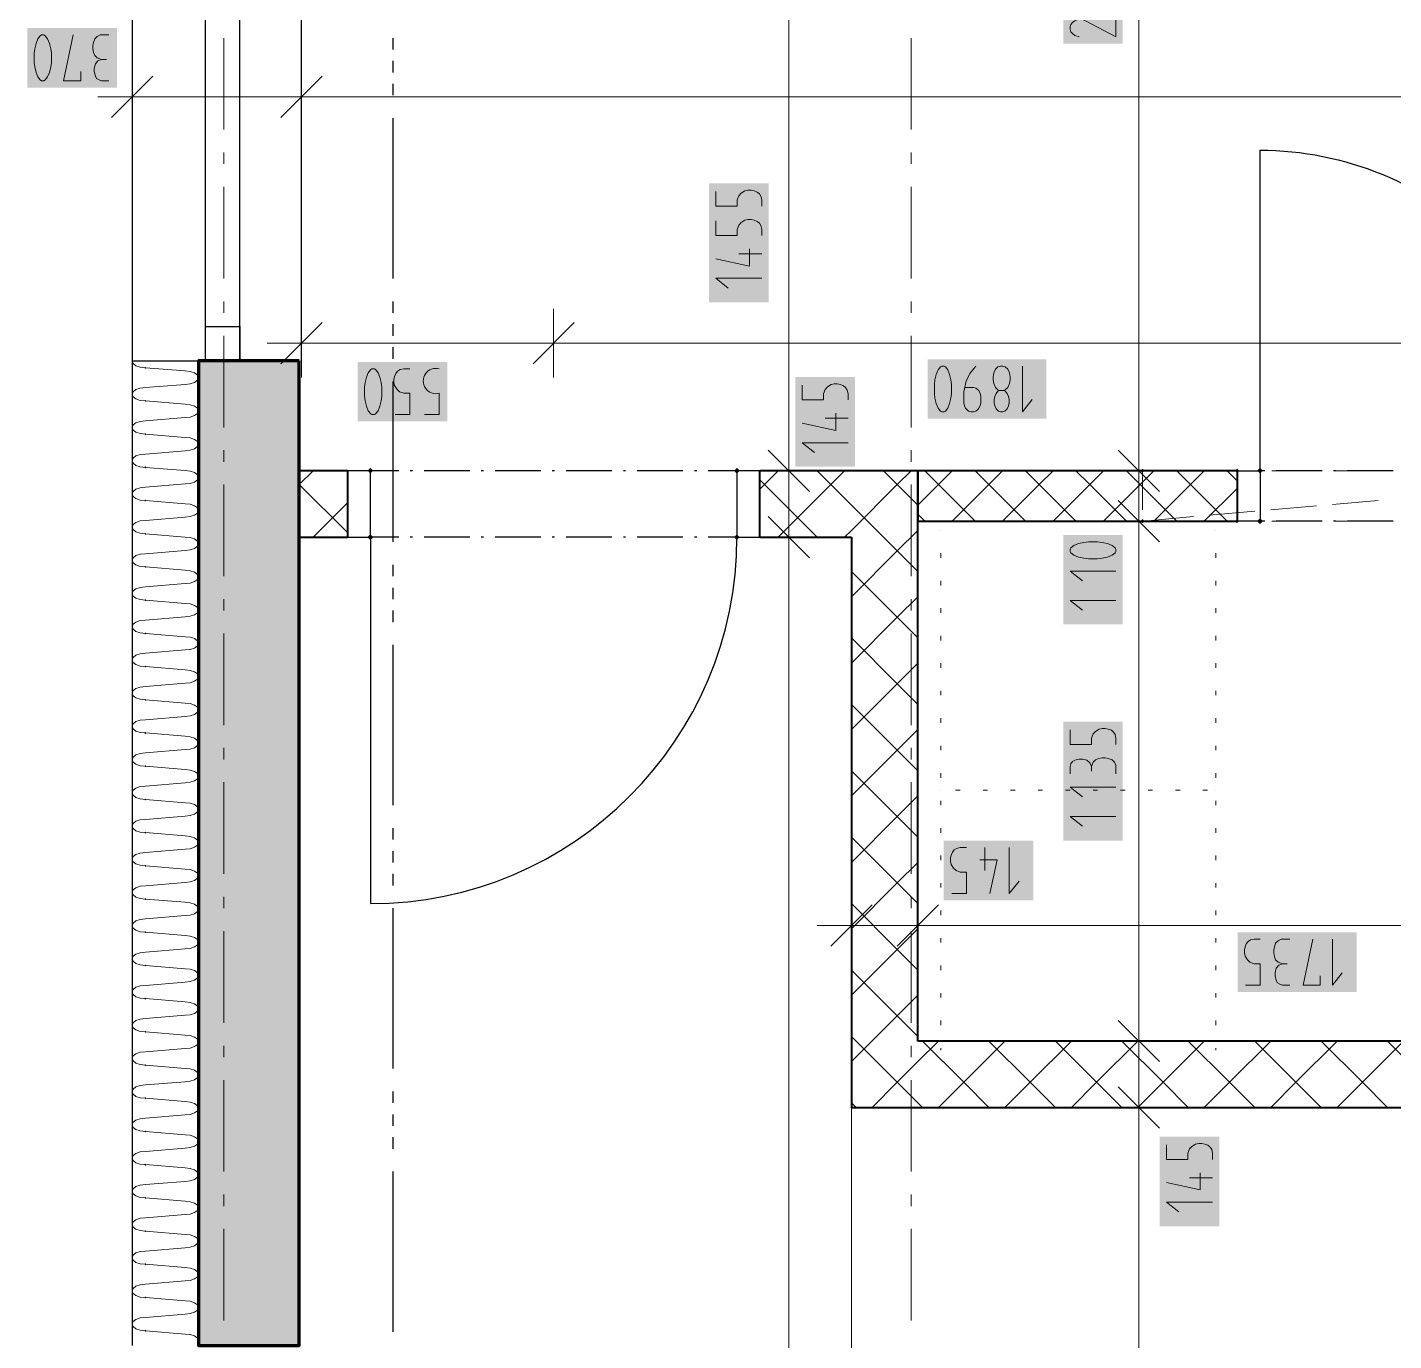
# Model space of a CAD drawing. Header units: millimetres. Extents: x 0 to 594, y 0 to 420.
# Drawn here: x 71.26 to 101.4, y 202.1 to 231.09 of the extents above; entities that cross this region are included whole.
import ezdxf

# ---------------------------------------------------------------- set-up
doc = ezdxf.new("R2010")
doc.units = ezdxf.units.MM
doc.header["$LTSCALE"] = 8
for name, color, linetype in [('PDF_Dvere', 7, 'Continuous'), ('PDF_Koty delkove', 7, 'Continuous'), ('PDF_Kuchyne', 7, 'Continuous'), ('PDF_Nabytek', 7, 'Continuous'), ('PDF_Okna', 7, 'Continuous'), ('PDF_Osy hlavni', 7, 'Continuous'), ('PDF_Pozarni useky', 7, 'Continuous'), ('PDF_Preklady', 7, 'Continuous'), ('PDF_Pricky zdene', 7, 'Continuous'), ('PDF_Steny obvodove nosne', 7, 'Continuous'), ('PDF_Zatepleni', 7, 'Continuous')]:
    doc.layers.add(name, color=color, linetype=linetype)

msp = doc.modelspace()

# ---------------------------------------------------------------- linework, layer by layer
at = {"layer": 'PDF_Dvere', "lineweight": 25}
for points in [[(98.455, 221.301), (98.455, 228.377, -0.414214), (105.531, 221.301), (105.083, 221.301)], [(79.455, 219.835), (78.826, 219.835), (78.826, 211.747, 0.414213), (86.914, 219.835), (86.279, 219.835)]]:
    msp.add_lwpolyline(points, format="xyb", dxfattribs=at)
for points in [[(78.826, 221.301), (78.32, 221.301), (78.32, 219.835), (78.826, 219.835)], [(87.419, 221.301), (86.914, 221.301), (86.914, 219.835), (87.419, 219.835)], [(98.455, 220.189), (97.949, 220.189), (97.949, 221.301), (98.455, 221.301)]]:
    msp.add_lwpolyline(points, close=True, dxfattribs=at)
for points in [[(79.455, 221.301), (78.826, 221.301)], [(79.758, 221.301), (79.707, 221.301)], [(81.022, 221.301), (80.011, 221.301)], [(81.325, 221.301), (81.274, 221.301)], [(82.589, 221.301), (81.578, 221.301)], [(82.892, 221.301), (82.841, 221.301)], [(84.156, 221.301), (83.145, 221.301)], [(84.459, 221.301), (84.408, 221.301)], [(85.723, 221.301), (84.712, 221.301)], [(86.026, 221.301), (85.975, 221.301)], [(86.914, 221.301), (86.279, 221.301)], [(98.562, 221.301), (98.511, 221.301)], [(99.826, 221.301), (98.815, 221.301)], [(100.129, 221.301), (100.078, 221.301)], [(101.393, 221.301), (100.382, 221.301)], [(98.562, 220.189), (98.511, 220.189)], [(99.826, 220.189), (98.815, 220.189)], [(100.129, 220.189), (100.078, 220.189)], [(101.393, 220.189), (100.382, 220.189)], [(79.758, 219.835), (79.707, 219.835)], [(81.022, 219.835), (80.011, 219.835)], [(81.325, 219.835), (81.274, 219.835)], [(82.589, 219.835), (81.578, 219.835)], [(82.892, 219.835), (82.841, 219.835)], [(84.156, 219.835), (83.145, 219.835)], [(84.459, 219.835), (84.408, 219.835)], [(85.723, 219.835), (84.712, 219.835)], [(86.026, 219.835), (85.975, 219.835)]]:
    msp.add_lwpolyline(points, dxfattribs=at)
at = {"layer": 'PDF_Dvere', "lineweight": 25, "transparency": 33554559}
for points in [[(78.889, 221.301), (78.826, 221.237), (78.826, 221.364), (78.763, 221.301)], [(86.977, 221.301), (86.914, 221.237), (86.914, 221.364), (86.85, 221.301)], [(98.518, 221.301), (98.455, 221.237), (98.455, 221.364), (98.391, 221.301)], [(98.518, 220.189), (98.455, 220.125), (98.455, 220.252), (98.391, 220.189)], [(78.889, 219.835), (78.826, 219.772), (78.826, 219.898), (78.763, 219.835)], [(86.977, 219.835), (86.914, 219.772), (86.914, 219.898), (86.85, 219.835)]]:
    msp.add_solid(points, dxfattribs=at)
at = {"layer": 'PDF_Koty delkove', "lineweight": 18}
for points in [[(95.782, 167.487), (95.782, 167.863), (95.782, 183.802), (95.782, 207.248), (95.782, 208.714), (95.782, 220.189), (95.782, 221.301), (95.782, 242.582), (95.782, 244.047), (95.782, 287.974), (95.782, 290.552), (95.782, 291.917), (95.782, 360.208), (95.782, 364.049)], [(88.059, 158.419), (88.059, 167.564), (88.059, 174.159), (88.059, 219.835), (88.059, 221.301), (88.059, 236.01), (88.059, 237.476), (88.059, 287.974), (88.059, 291.816)], [(95.277, 231.259), (95.277, 230.881), (94.602, 231.233), (94.535, 231.259), (94.434, 231.259), (94.367, 231.233), (94.316, 231.192), (94.282, 231.152), (94.266, 231.097), (94.266, 231.044), (94.282, 230.99), (94.316, 230.949), (94.367, 230.909), (94.467, 230.881)], [(72.436, 230.111), (72.436, 229.91), (72.058, 229.91), (72.273, 230.921)], [(73.056, 230.921), (72.868, 230.921), (72.8, 230.887), (72.746, 230.836), (72.719, 230.752), (72.706, 230.684), (72.706, 230.617), (72.719, 230.533), (72.746, 230.466), (72.8, 230.416), (72.894, 230.381)], [(73.056, 229.91), (72.894, 229.91), (72.84, 229.926), (72.787, 229.961), (72.759, 230.011), (72.732, 230.111), (72.732, 230.179), (72.759, 230.28), (72.813, 230.348), (72.894, 230.381), (73.002, 230.381)], [(73.569, 230.313), (73.569, 229.554), (73.569, 228.796)], [(77.309, 230.313), (77.309, 229.554), (77.309, 228.796)], [(74.024, 230.009), (73.114, 229.1)], [(77.764, 230.009), (76.854, 229.1)], [(73.569, 229.554), (72.811, 229.554)], [(154.734, 229.554), (152.98, 229.554), (151.514, 229.554), (131.8, 229.554), (129.797, 229.554), (129.071, 229.554), (77.309, 229.554), (73.569, 229.554)], [(86.451, 227.466), (86.451, 227.142), (86.922, 227.142), (86.922, 227.278), (86.956, 227.372), (87.007, 227.426), (87.091, 227.479), (87.157, 227.493), (87.225, 227.493), (87.293, 227.479), (87.36, 227.453), (87.41, 227.412), (87.445, 227.359), (87.462, 227.278), (87.462, 227.142)], [(86.451, 226.818), (86.451, 226.494), (86.922, 226.494), (86.922, 226.629), (86.956, 226.723), (87.007, 226.778), (87.091, 226.831), (87.157, 226.845), (87.225, 226.845), (87.293, 226.831), (87.36, 226.804), (87.41, 226.764), (87.445, 226.711), (87.462, 226.629), (87.462, 226.494)], [(87.192, 226.197), (87.192, 225.819), (86.451, 225.981)], [(87.462, 226.089), (86.956, 226.089)], [(87.462, 225.549), (86.451, 225.549), (86.72, 225.333)], [(77.309, 224.876), (77.309, 224.118), (77.309, 223.36)], [(82.87, 224.876), (82.87, 224.118), (82.87, 223.36)], [(77.764, 224.573), (76.854, 223.663)], [(83.325, 224.573), (82.415, 223.663)], [(77.309, 224.118), (76.551, 224.118)], [(129.071, 224.118), (116.922, 224.118), (101.993, 224.118), (82.87, 224.118), (77.309, 224.118)], [(79.374, 222.54), (79.699, 222.54), (79.699, 223.011), (79.563, 223.011), (79.469, 223.046), (79.415, 223.096), (79.362, 223.18), (79.348, 223.247), (79.348, 223.315), (79.362, 223.383), (79.388, 223.449), (79.429, 223.5), (79.482, 223.534), (79.563, 223.551), (79.699, 223.551)], [(92.188, 223.613), (92.052, 223.444), (91.972, 223.275), (91.918, 223.04), (91.918, 222.803), (91.932, 222.736), (91.959, 222.686), (91.985, 222.652), (92.026, 222.618), (92.08, 222.602), (92.134, 222.602), (92.188, 222.618), (92.228, 222.652), (92.255, 222.686), (92.283, 222.736), (92.296, 222.803), (92.296, 222.938), (92.283, 223.005), (92.255, 223.073), (92.188, 223.123), (92.134, 223.141), (91.945, 223.141)], [(93.214, 223.613), (93.214, 222.602), (93.43, 222.871)], [(88.354, 223.19), (88.354, 222.866), (88.825, 222.866), (88.825, 223.001), (88.859, 223.095), (88.91, 223.15), (88.994, 223.203), (89.06, 223.217), (89.128, 223.217), (89.196, 223.203)], [(89.196, 223.203), (89.263, 223.176), (89.313, 223.136), (89.348, 223.082), (89.365, 223.001), (89.365, 222.866)], [(92.809, 223.073), (92.836, 223.056), (92.876, 223.005), (92.903, 222.938), (92.917, 222.871), (92.917, 222.803), (92.903, 222.736), (92.876, 222.668), (92.822, 222.618), (92.782, 222.602), (92.728, 222.602), (92.688, 222.618), (92.633, 222.668), (92.607, 222.736), (92.593, 222.803), (92.593, 222.871), (92.607, 222.938)], [(92.607, 222.938), (92.633, 223.005), (92.674, 223.056), (92.701, 223.073)], [(89.095, 222.569), (89.095, 222.191), (88.354, 222.353)], [(89.365, 222.461), (88.859, 222.461)], [(89.365, 221.921), (88.354, 221.921), (88.623, 221.705)], [(88.514, 220.846), (87.604, 221.756)], [(96.237, 220.846), (95.327, 221.756)], [(88.818, 221.301), (88.059, 221.301), (87.301, 221.301)], [(96.54, 221.301), (95.782, 221.301), (95.024, 221.301)], [(96.237, 219.734), (95.327, 220.644)], [(88.514, 219.38), (87.604, 220.29)], [(96.54, 220.189), (95.782, 220.189), (95.024, 220.189)], [(88.818, 219.835), (88.059, 219.835), (87.301, 219.835)], [(94.451, 219.693), (94.35, 219.653), (94.282, 219.599), (94.266, 219.572), (94.266, 219.518), (94.282, 219.491), (94.35, 219.437), (94.451, 219.397), (94.569, 219.369), (94.669, 219.356), (94.871, 219.356), (94.973, 219.369), (95.091, 219.397), (95.192, 219.437), (95.26, 219.491), (95.277, 219.518), (95.277, 219.572), (95.26, 219.599), (95.192, 219.653), (95.091, 219.693), (94.973, 219.72), (94.871, 219.734)], [(94.871, 219.734), (94.669, 219.734), (94.569, 219.72), (94.451, 219.693)], [(95.277, 219.086), (94.266, 219.086), (94.535, 218.87)], [(95.277, 218.438), (94.266, 218.438), (94.535, 218.222)], [(94.266, 215.586), (94.266, 215.262), (94.737, 215.262), (94.737, 215.397), (94.771, 215.491), (94.822, 215.546), (94.906, 215.599), (94.973, 215.613), (95.04, 215.613), (95.108, 215.599), (95.175, 215.572), (95.225, 215.532), (95.26, 215.478), (95.277, 215.397), (95.277, 215.262)], [(95.277, 214.614), (95.277, 214.803), (95.242, 214.87), (95.192, 214.924), (95.108, 214.951), (95.04, 214.965), (94.973, 214.965), (94.889, 214.951), (94.822, 214.924), (94.771, 214.87), (94.737, 214.776)], [(94.266, 214.614), (94.266, 214.776), (94.282, 214.83), (94.316, 214.884), (94.367, 214.911), (94.467, 214.938), (94.535, 214.938), (94.636, 214.911), (94.704, 214.857), (94.737, 214.776), (94.737, 214.668)], [(95.277, 214.317), (94.266, 214.317), (94.535, 214.101)], [(95.277, 213.669), (94.266, 213.669), (94.535, 213.453)], [(91.654, 211.973), (91.978, 211.973), (91.978, 212.444), (91.843, 212.444), (91.749, 212.478), (91.695, 212.529), (91.641, 212.613), (91.628, 212.679), (91.628, 212.747), (91.641, 212.815), (91.668, 212.881), (91.709, 212.932), (91.762, 212.966), (91.843, 212.984), (91.978, 212.984)], [(92.384, 212.984), (92.384, 212.478)], [(92.924, 212.984), (92.924, 211.973)], [(92.276, 212.714), (92.654, 212.714), (92.491, 211.973)], [(92.924, 211.973), (93.139, 212.241)], [(89.441, 212.022), (89.441, 211.264), (89.441, 210.506)], [(90.907, 212.022), (90.907, 211.264), (90.907, 210.506)], [(89.896, 211.719), (88.986, 210.809)], [(91.362, 211.719), (90.452, 210.809)], [(89.441, 211.264), (88.683, 211.264)], [(190.487, 211.264), (186.533, 211.264), (184.421, 211.264), (181.273, 211.264), (175.929, 211.264), (174.463, 211.264), (166.149, 211.264), (164.556, 211.264), (162.433, 211.264), (134.833, 211.264), (132.963, 211.264), (112.643, 211.264), (110.823, 211.264), (110.52, 211.264), (108.447, 211.264), (90.907, 211.264), (89.441, 211.264)], [(98.138, 209.95), (98.462, 209.95), (98.462, 210.421), (98.327, 210.421), (98.233, 210.455), (98.179, 210.506), (98.125, 210.59), (98.111, 210.657), (98.111, 210.724), (98.125, 210.792), (98.152, 210.859), (98.192, 210.909), (98.246, 210.944), (98.327, 210.961), (98.462, 210.961)], [(99.11, 210.961), (98.921, 210.961), (98.854, 210.927), (98.8, 210.876), (98.773, 210.792), (98.759, 210.724), (98.759, 210.657), (98.773, 210.573), (98.8, 210.506), (98.854, 210.455), (98.948, 210.421)], [(99.786, 210.151), (99.786, 209.95), (99.407, 209.95), (99.623, 210.961)], [(100.055, 210.961), (100.055, 209.95), (100.271, 210.219)], [(99.11, 209.95), (98.948, 209.95), (98.894, 209.966), (98.84, 210.001), (98.813, 210.051), (98.786, 210.151), (98.786, 210.219), (98.813, 210.32), (98.867, 210.388), (98.948, 210.421), (99.056, 210.421)], [(96.237, 208.259), (95.327, 209.169)], [(96.54, 208.714), (95.782, 208.714), (95.024, 208.714)], [(96.237, 206.793), (95.327, 207.703)], [(96.54, 207.248), (95.782, 207.248), (95.024, 207.248)], [(96.395, 206.426), (96.395, 206.102), (96.866, 206.102), (96.866, 206.237), (96.9, 206.331), (96.951, 206.386), (97.035, 206.439), (97.102, 206.453), (97.169, 206.453), (97.237, 206.439)], [(97.237, 206.439), (97.304, 206.412), (97.354, 206.372), (97.389, 206.318), (97.406, 206.237), (97.406, 206.102)], [(97.136, 205.805), (97.136, 205.427), (96.395, 205.589)], [(97.406, 205.697), (96.9, 205.697)], [(97.406, 205.157), (96.395, 205.157), (96.664, 204.941)]]:
    msp.add_lwpolyline(points, dxfattribs=at)
for points in [[(71.409, 230.516), (71.409, 230.313), (71.423, 230.213), (71.45, 230.095), (71.491, 229.994), (71.544, 229.926), (71.572, 229.91), (71.625, 229.91), (71.652, 229.926), (71.706, 229.994), (71.746, 230.095), (71.774, 230.213), (71.788, 230.313), (71.788, 230.516), (71.774, 230.617), (71.746, 230.735), (71.706, 230.836), (71.652, 230.904), (71.625, 230.921), (71.572, 230.921), (71.544, 230.904), (71.491, 230.836), (71.45, 230.735), (71.423, 230.617)], [(78.7, 223.146), (78.7, 222.944), (78.713, 222.844), (78.74, 222.725), (78.781, 222.624), (78.834, 222.557), (78.862, 222.54), (78.915, 222.54), (78.943, 222.557), (78.996, 222.624), (79.037, 222.725), (79.064, 222.844), (79.078, 222.944), (79.078, 223.146), (79.064, 223.247), (79.037, 223.365), (78.996, 223.466), (78.943, 223.534), (78.915, 223.551), (78.862, 223.551), (78.834, 223.534), (78.781, 223.466), (78.74, 223.365), (78.713, 223.247)], [(91.27, 223.207), (91.27, 223.005), (91.284, 222.905), (91.31, 222.787), (91.351, 222.686), (91.404, 222.618), (91.432, 222.602), (91.485, 222.602), (91.513, 222.618), (91.566, 222.686), (91.607, 222.787), (91.635, 222.905), (91.648, 223.005), (91.648, 223.207), (91.635, 223.308), (91.607, 223.427), (91.566, 223.528), (91.513, 223.596), (91.485, 223.613), (91.432, 223.613), (91.404, 223.596), (91.351, 223.528), (91.31, 223.427), (91.284, 223.308)], [(92.566, 223.376), (92.566, 223.308), (92.58, 223.225), (92.62, 223.141), (92.674, 223.09), (92.701, 223.073), (92.809, 223.073), (92.836, 223.09), (92.89, 223.141), (92.931, 223.225), (92.944, 223.308), (92.944, 223.376), (92.931, 223.46), (92.89, 223.545), (92.836, 223.596), (92.782, 223.613), (92.728, 223.613), (92.674, 223.596), (92.62, 223.545), (92.58, 223.46)]]:
    msp.add_lwpolyline(points, close=True, dxfattribs=at)
msp.add_lwpolyline([(80.023, 222.54), (80.347, 222.54), (80.347, 223.011, -1.306892), (80.347, 223.551)], format="xyb", dxfattribs=at)
at = {"layer": 'PDF_Koty delkove', "color": 7, "lineweight": 18, "true_color": 0xffffff, "transparency": 33554559}
for points in [[(95.428, 230.729), (95.428, 233.355), (94.114, 230.729), (94.114, 233.355)], [(73.236, 231.073), (71.258, 231.073), (73.236, 229.758), (71.258, 229.758)], [(87.613, 225.019), (87.613, 227.644), (86.299, 225.019), (86.299, 227.644)], [(80.526, 223.703), (78.548, 223.703), (80.526, 222.389), (78.548, 222.389)], [(93.744, 223.764), (91.119, 223.764), (93.744, 222.45), (91.119, 222.45)], [(89.516, 221.391), (89.516, 223.368), (88.202, 221.391), (88.202, 223.368)], [(95.428, 217.908), (95.428, 219.885), (94.114, 217.908), (94.114, 219.885)], [(95.428, 213.139), (95.428, 215.764), (94.114, 213.139), (94.114, 215.764)], [(93.454, 213.135), (91.476, 213.135), (93.454, 211.821), (91.476, 211.821)], [(100.585, 211.113), (97.96, 211.113), (100.585, 209.798), (97.96, 209.798)], [(97.557, 204.627), (97.557, 206.604), (96.243, 204.627), (96.243, 206.604)]]:
    msp.add_solid(points, dxfattribs=at)
at = {"layer": 'PDF_Kuchyne', "lineweight": 13}
msp.add_lwpolyline([(107.133, 189.051), (107.133, 207.248), (101.067, 207.248), (89.441, 207.248), (89.441, 201.182), (101.067, 201.182), (101.067, 189.051), (95.001, 189.051), (95.001, 182.985), (107.133, 182.985), (107.133, 189.051)], dxfattribs=at)
at = {"layer": 'PDF_Nabytek', "lineweight": 13}
for points in [[(91.412, 219.984), (91.412, 219.986)], [(91.412, 219.986), (91.412, 219.986)], [(97.478, 219.984), (97.478, 219.986)], [(97.478, 219.986), (97.478, 219.986)], [(91.412, 219.377), (91.412, 219.479)], [(97.478, 219.377), (97.478, 219.479)], [(91.412, 218.771), (91.412, 218.872)], [(97.478, 218.771), (97.478, 218.872)], [(91.412, 218.164), (91.412, 218.265)], [(97.478, 218.164), (97.478, 218.265)], [(91.412, 217.558), (91.412, 217.659)], [(97.478, 217.558), (97.478, 217.659)], [(91.412, 216.951), (91.412, 217.052)], [(97.478, 216.951), (97.478, 217.052)], [(91.412, 216.345), (91.412, 216.446)], [(97.478, 216.345), (97.478, 216.446)], [(91.412, 215.738), (91.412, 215.839)], [(97.478, 215.738), (97.478, 215.839)], [(91.412, 215.131), (91.412, 215.233)], [(97.478, 215.131), (97.478, 215.233)], [(91.412, 214.525), (91.412, 214.626)], [(97.478, 214.525), (97.478, 214.626)], [(91.412, 214.249), (91.412, 214.249)], [(91.839, 214.249), (91.738, 214.249)], [(92.445, 214.249), (92.344, 214.249)], [(93.052, 214.249), (92.951, 214.249)], [(93.659, 214.249), (93.558, 214.249)], [(94.265, 214.249), (94.164, 214.249)], [(94.872, 214.249), (94.771, 214.249)], [(95.478, 214.249), (95.377, 214.249)], [(96.085, 214.249), (95.984, 214.249)], [(96.692, 214.249), (96.59, 214.249)], [(97.298, 214.249), (97.197, 214.249)], [(97.478, 214.249), (97.478, 214.249)], [(91.412, 213.918), (91.412, 214.019)], [(97.478, 213.918), (97.478, 214.019)], [(91.412, 213.312), (91.412, 213.413)], [(97.478, 213.312), (97.478, 213.413)], [(91.412, 212.705), (91.412, 212.806)], [(97.478, 212.705), (97.478, 212.806)], [(91.412, 212.099), (91.412, 212.2)], [(97.478, 212.099), (97.478, 212.2)], [(91.412, 211.492), (91.412, 211.593)], [(97.478, 211.492), (97.478, 211.593)], [(91.412, 210.885), (91.412, 210.986)], [(97.478, 210.885), (97.478, 210.986)], [(91.412, 210.279), (91.412, 210.38)], [(97.478, 210.279), (97.478, 210.38)], [(91.412, 209.672), (91.412, 209.773)], [(97.478, 209.672), (97.478, 209.773)], [(91.412, 209.066), (91.412, 209.167)], [(97.478, 209.066), (97.478, 209.167)], [(91.412, 208.512), (91.412, 208.56)], [(91.412, 208.512), (91.412, 208.512)], [(97.478, 208.512), (97.478, 208.56)], [(97.478, 208.512), (97.478, 208.512)]]:
    msp.add_lwpolyline(points, dxfattribs=at)
at = {"layer": 'PDF_Okna', "lineweight": 25}
for points in [[(73.569, 233.837), (73.569, 223.727)], [(75.186, 223.727), (75.186, 233.837)], [(75.945, 223.727), (75.945, 233.837)], [(77.309, 223.727), (77.309, 233.837)]]:
    msp.add_lwpolyline(points, dxfattribs=at)
msp.add_lwpolyline([(75.186, 223.727), (75.186, 224.485), (75.945, 224.485), (75.945, 223.727)], close=True, dxfattribs=at)
at = {"layer": 'PDF_Osy hlavni', "lineweight": 18}
for points in [[(75.591, 228.83), (75.591, 230.852)], [(90.755, 228.83), (90.755, 230.852)], [(90.755, 228.83), (90.755, 230.852)], [(75.591, 228.072), (75.591, 228.325)], [(90.755, 228.325), (90.755, 228.072), (90.755, 228.325)], [(75.591, 225.544), (75.591, 227.566)], [(90.755, 225.544), (90.755, 227.566)], [(90.755, 225.544), (90.755, 227.566)], [(75.591, 224.786), (75.591, 225.039)], [(90.755, 225.039), (90.755, 224.786), (90.755, 225.039)], [(75.591, 222.259), (75.591, 224.281)], [(90.755, 222.259), (90.755, 224.281)], [(90.755, 222.259), (90.755, 224.281)], [(75.591, 221.5), (75.591, 221.753)], [(90.755, 221.753), (90.755, 221.5), (90.755, 221.753)], [(75.591, 218.973), (75.591, 220.995)], [(90.755, 218.973), (90.755, 220.995)], [(90.755, 218.973), (90.755, 220.995)], [(75.591, 218.215), (75.591, 218.468)], [(90.755, 218.468), (90.755, 218.215), (90.755, 218.468)], [(75.591, 215.687), (75.591, 217.709)], [(90.755, 215.687), (90.755, 217.709)], [(90.755, 215.687), (90.755, 217.709)], [(75.591, 214.929), (75.591, 215.182)], [(90.755, 215.182), (90.755, 214.929), (90.755, 215.182)], [(75.591, 212.402), (75.591, 214.424)], [(90.755, 212.402), (90.755, 214.424)], [(90.755, 212.402), (90.755, 214.424)], [(75.591, 211.644), (75.591, 211.896)], [(90.755, 211.896), (90.755, 211.644), (90.755, 211.896)], [(75.591, 209.116), (75.591, 211.138)], [(90.755, 209.116), (90.755, 211.138)], [(90.755, 209.116), (90.755, 211.138)], [(75.591, 208.358), (75.591, 208.611)], [(90.755, 208.611), (90.755, 208.358), (90.755, 208.611)], [(75.591, 205.831), (75.591, 207.852)], [(90.755, 205.831), (90.755, 207.852), (90.755, 205.831)], [(75.591, 205.072), (75.591, 205.325)], [(90.755, 205.072), (90.755, 205.325), (90.755, 205.072)], [(75.591, 202.545), (75.591, 204.567)], [(90.755, 202.545), (90.755, 204.567)], [(90.755, 202.545), (90.755, 204.567)]]:
    msp.add_lwpolyline(points, dxfattribs=at)
at = {"layer": 'PDF_Pozarni useky', "lineweight": 30}
for points in [[(79.331, 230.599), (79.331, 230.852)], [(79.331, 230.094), (79.331, 230.346)], [(79.331, 229.588), (79.331, 229.841)], [(79.331, 225.544), (79.331, 229.083)], [(79.331, 224.786), (79.331, 225.039)], [(79.331, 224.281), (79.331, 224.533)], [(79.331, 223.775), (79.331, 224.028)], [(79.331, 219.731), (79.331, 223.27)], [(79.331, 218.973), (79.331, 219.226)], [(79.331, 218.468), (79.331, 218.72)], [(79.331, 217.962), (79.331, 218.215)], [(79.331, 213.918), (79.331, 217.457)], [(79.331, 213.16), (79.331, 213.413)], [(79.331, 212.655), (79.331, 212.907)], [(79.331, 212.149), (79.331, 212.402)], [(79.331, 208.105), (79.331, 211.644)], [(79.331, 207.347), (79.331, 207.6)], [(79.331, 206.841), (79.331, 207.094)], [(79.331, 206.336), (79.331, 206.589)], [(79.331, 202.292), (79.331, 205.831)]]:
    msp.add_lwpolyline(points, dxfattribs=at)
at = {"layer": 'PDF_Preklady', "lineweight": 18}
for points in [[(95.861, 220.439), (95.861, 221.301)], [(96.995, 221.301), (95.984, 221.301)], [(97.949, 221.301), (97.349, 221.301)], [(98.36, 221.301), (97.949, 221.301)], [(99.724, 221.301), (98.713, 221.301)], [(101.089, 221.301), (100.078, 221.301)], [(97.337, 220.319), (98.344, 220.407)], [(98.697, 220.438), (99.704, 220.527)], [(100.056, 220.558), (101.063, 220.646)], [(95.978, 220.199), (96.985, 220.288)], [(96.995, 220.189), (95.984, 220.189)], [(97.949, 220.189), (97.349, 220.189)], [(98.36, 220.189), (97.949, 220.189)], [(99.724, 220.189), (98.713, 220.189)], [(101.089, 220.189), (100.078, 220.189)]]:
    msp.add_lwpolyline(points, dxfattribs=at)
at = {"layer": 'PDF_Preklady', "lineweight": 18, "transparency": 33554559}
for points in [[(95.906, 221.301), (95.861, 221.255), (95.861, 221.346), (95.815, 221.301)], [(95.861, 221.255), (95.815, 221.301), (95.906, 221.301), (95.861, 221.346)], [(97.995, 221.301), (97.949, 221.255), (97.949, 221.346), (97.904, 221.301)], [(97.995, 221.301), (97.949, 221.255), (97.949, 221.346), (97.904, 221.301)], [(95.815, 220.185), (95.857, 220.234), (95.865, 220.143), (95.906, 220.193)], [(95.906, 220.189), (95.861, 220.143), (95.861, 220.234), (95.815, 220.189)], [(95.861, 220.143), (95.815, 220.189), (95.906, 220.189), (95.861, 220.234)], [(97.995, 220.189), (97.949, 220.143), (97.949, 220.234), (97.904, 220.189)], [(97.995, 220.189), (97.949, 220.143), (97.949, 220.234), (97.904, 220.189)]]:
    msp.add_solid(points, dxfattribs=at)
at = {"layer": 'PDF_Pricky zdene', "lineweight": 9}
for points in [[(78.32, 219.936), (77.259, 220.997), (77.562, 221.301)], [(87.823, 221.301), (87.52, 220.997), (87.419, 220.896)], [(89.289, 221.301), (88.986, 220.997), (87.823, 219.835)], [(89.441, 220.542), (88.986, 220.997), (88.683, 221.301)], [(90.755, 221.301), (90.452, 220.997), (89.441, 219.986)], [(91.665, 221.301), (91.362, 220.997), (90.907, 220.542), (90.452, 220.997), (90.149, 221.301)], [(92.171, 220.189), (91.362, 220.997), (91.059, 221.301)], [(92.777, 221.301), (92.474, 220.997), (91.665, 220.189)], [(93.283, 220.189), (92.474, 220.997), (92.171, 221.301)], [(93.889, 221.301), (93.586, 220.997), (92.777, 220.189)], [(94.395, 220.189), (93.586, 220.997), (93.283, 221.301)], [(95.001, 221.301), (94.698, 220.997), (93.889, 220.189)], [(95.507, 220.189), (94.698, 220.997), (94.395, 221.301)], [(96.113, 221.301), (95.81, 220.997), (95.001, 220.189)], [(96.619, 220.189), (95.81, 220.997), (95.507, 221.301)], [(97.225, 221.301), (96.922, 220.997), (96.113, 220.189)], [(97.731, 220.189), (96.922, 220.997), (96.619, 221.301)], [(97.949, 221.082), (97.731, 221.301)], [(88.683, 219.835), (87.52, 220.997), (87.419, 221.098)], [(97.949, 220.912), (97.225, 220.189)], [(78.32, 220.593), (77.562, 219.835)], [(90.907, 219.077), (90.452, 219.531), (89.441, 220.542)], [(91.059, 220.189), (90.907, 220.34)], [(89.441, 219.986), (89.289, 219.835)], [(90.907, 219.986), (90.452, 219.531), (89.441, 218.521)], [(90.907, 217.611), (90.452, 218.066), (89.441, 219.077)], [(90.907, 218.521), (90.452, 218.066), (89.441, 217.055)], [(90.907, 216.145), (90.452, 216.6), (89.441, 217.611)], [(90.907, 217.055), (90.452, 216.6), (89.441, 215.589)], [(90.907, 214.679), (90.452, 215.134), (89.441, 216.145)], [(90.907, 215.589), (90.452, 215.134), (89.441, 214.123)], [(90.907, 213.213), (90.452, 213.668), (89.441, 214.679)], [(90.907, 214.123), (90.452, 213.668), (89.441, 212.657)], [(90.907, 211.747), (90.452, 212.202), (89.441, 213.213)], [(90.907, 212.657), (90.452, 212.202), (89.441, 211.191)], [(90.907, 210.281), (90.452, 210.736), (89.441, 211.747)], [(90.907, 211.191), (90.452, 210.736), (89.441, 209.725)], [(90.907, 208.815), (90.452, 209.27), (89.441, 210.281)], [(90.907, 209.725), (90.452, 209.27), (89.441, 208.259)], [(91.008, 207.248), (90.907, 207.349), (90.452, 207.804), (89.441, 208.815)], [(91.362, 208.714), (90.907, 208.259), (90.452, 207.804), (89.896, 207.248)], [(92.474, 207.248), (91.918, 207.804), (91.008, 208.714)], [(92.828, 208.714), (91.918, 207.804), (91.362, 207.248)], [(93.94, 207.248), (93.384, 207.804), (92.474, 208.714)], [(94.294, 208.714), (93.384, 207.804), (92.828, 207.248)], [(95.406, 207.248), (94.85, 207.804), (93.94, 208.714)], [(95.76, 208.714), (94.85, 207.804), (94.294, 207.248)], [(96.872, 207.248), (96.316, 207.804), (95.406, 208.714)], [(97.225, 208.714), (96.316, 207.804), (95.76, 207.248)], [(98.338, 207.248), (97.781, 207.804), (96.872, 208.714)], [(98.691, 208.714), (97.781, 207.804), (97.225, 207.248)], [(99.803, 207.248), (99.247, 207.804), (98.338, 208.714)], [(100.157, 208.714), (99.247, 207.804), (98.691, 207.248)], [(101.269, 207.248), (100.713, 207.804), (99.803, 208.714)], [(101.623, 208.714), (100.713, 207.804), (100.157, 207.248)], [(102.735, 207.248), (102.179, 207.804), (101.269, 208.714)], [(89.542, 207.248), (89.441, 207.349)]]:
    msp.add_lwpolyline(points, dxfattribs=at)
at = {"layer": 'PDF_Pricky zdene', "lineweight": 40}
for points in [[(78.32, 221.301), (77.309, 221.301), (77.259, 221.301), (77.259, 219.835), (77.309, 219.835), (78.32, 219.835)], [(78.32, 221.301), (78.32, 219.835)], [(87.419, 219.835), (87.419, 221.301)], [(89.441, 221.301), (87.419, 221.301)], [(90.907, 208.714), (90.907, 220.189), (90.907, 221.301), (89.441, 221.301)], [(97.949, 221.301), (95.861, 221.301), (90.907, 221.301), (90.907, 220.189), (95.861, 220.189), (97.949, 220.189)], [(97.949, 221.301), (97.949, 220.189)], [(87.419, 219.835), (89.441, 219.835)], [(89.441, 219.835), (89.441, 207.248), (90.907, 207.248)], [(90.907, 207.248), (108.498, 207.248), (108.498, 208.714), (108.447, 208.714), (90.907, 208.714)]]:
    msp.add_lwpolyline(points, dxfattribs=at)
at = {"layer": 'PDF_Steny obvodove nosne', "lineweight": 70}
msp.add_lwpolyline([(77.259, 223.727), (75.945, 223.727), (75.186, 223.727), (75.035, 223.727), (75.035, 201.994), (75.186, 201.994), (75.945, 201.994), (77.259, 201.994), (77.259, 219.835), (77.259, 221.301), (77.259, 223.727)], dxfattribs=at)
at = {"layer": 'PDF_Steny obvodove nosne', "color": 9, "lineweight": 9, "true_color": 0xc0c0c0, "transparency": 33554559}
msp.add_solid([(77.259, 223.727), (75.035, 223.727), (77.259, 201.994), (75.035, 201.994)], dxfattribs=at)
at = {"layer": 'PDF_Zatepleni', "lineweight": 9}
for points in [[(73.571, 223.727), (73.569, 223.722)], [(73.569, 223.722), (73.591, 223.666), (73.655, 223.618), (73.75, 223.587), (73.862, 223.575)], [(74.742, 223.503), (73.862, 223.575)], [(74.742, 223.503), (74.742, 223.503)], [(75.035, 223.371), (75.014, 223.412), (74.95, 223.46), (74.854, 223.492), (74.742, 223.503)], [(73.862, 223.136), (73.75, 223.124), (73.655, 223.093), (73.591, 223.045), (73.569, 222.989)], [(73.862, 223.136), (74.742, 223.208)], [(74.742, 223.208), (74.854, 223.219), (74.95, 223.251), (75.014, 223.299)], [(75.014, 223.299), (75.035, 223.34)], [(73.569, 222.989), (73.591, 222.933), (73.655, 222.885), (73.75, 222.854), (73.862, 222.842)], [(74.742, 222.77), (73.862, 222.842)], [(74.742, 222.77), (74.742, 222.77)], [(75.035, 222.638), (75.014, 222.679), (74.95, 222.727), (74.854, 222.759), (74.742, 222.77)], [(74.742, 222.475), (74.854, 222.486), (74.95, 222.518), (75.014, 222.566), (75.035, 222.607)], [(74.742, 222.475), (73.862, 222.403), (73.75, 222.391), (73.655, 222.36), (73.591, 222.312), (73.569, 222.256)], [(73.569, 222.256), (73.591, 222.2), (73.655, 222.152), (73.75, 222.121), (73.862, 222.109)], [(74.742, 222.037), (73.862, 222.109)], [(74.742, 222.037), (74.742, 222.037)], [(75.035, 221.905), (75.014, 221.946), (74.95, 221.994), (74.854, 222.026), (74.742, 222.037)], [(74.742, 221.742), (73.862, 221.67), (73.75, 221.659), (73.655, 221.627), (73.591, 221.579), (73.569, 221.523)], [(74.742, 221.742), (74.854, 221.753), (74.95, 221.785), (75.014, 221.833), (75.035, 221.874)], [(74.742, 221.304), (73.862, 221.376), (73.75, 221.388), (73.655, 221.419), (73.591, 221.467), (73.569, 221.523)], [(74.742, 221.304), (74.742, 221.304)], [(75.035, 221.172), (75.014, 221.213), (74.95, 221.261), (74.854, 221.293), (74.742, 221.304)], [(74.742, 221.009), (73.862, 220.937), (73.75, 220.926), (73.655, 220.894), (73.591, 220.846), (73.569, 220.79)], [(74.742, 221.009), (74.854, 221.021), (74.95, 221.052), (75.014, 221.1), (75.035, 221.141)], [(74.742, 220.571), (73.862, 220.644), (73.75, 220.655), (73.655, 220.686), (73.591, 220.734), (73.569, 220.79)], [(74.742, 220.571), (74.742, 220.571)], [(75.035, 220.439), (75.014, 220.48), (74.95, 220.528), (74.854, 220.56), (74.742, 220.571)], [(74.742, 220.276), (74.854, 220.288), (74.95, 220.319), (75.014, 220.367), (75.035, 220.408)], [(73.862, 220.204), (73.75, 220.193), (73.655, 220.161), (73.591, 220.113), (73.569, 220.057)], [(73.862, 220.204), (74.742, 220.276)], [(73.569, 220.057), (73.591, 220.001), (73.655, 219.954)], [(74.742, 219.838), (73.862, 219.911), (73.75, 219.922), (73.655, 219.954)], [(74.742, 219.838), (74.742, 219.838)], [(75.035, 219.706), (75.014, 219.747), (74.95, 219.795), (74.854, 219.827), (74.742, 219.838)], [(74.742, 219.543), (73.862, 219.471), (73.75, 219.46), (73.655, 219.428), (73.591, 219.38), (73.569, 219.324)], [(74.742, 219.543), (74.854, 219.555), (74.95, 219.587), (75.014, 219.634), (75.035, 219.675)], [(73.569, 219.324), (73.591, 219.268), (73.655, 219.221), (73.75, 219.189), (73.862, 219.178)], [(74.742, 219.105), (73.862, 219.178)], [(74.742, 219.105), (74.742, 219.105)], [(75.035, 218.973), (75.014, 219.014), (74.95, 219.062), (74.854, 219.094), (74.742, 219.105)], [(74.742, 218.81), (74.854, 218.822), (74.95, 218.854), (75.014, 218.901), (75.035, 218.942)], [(74.742, 218.81), (73.862, 218.738), (73.75, 218.727), (73.655, 218.695), (73.591, 218.647), (73.569, 218.591)], [(73.569, 218.591), (73.591, 218.535), (73.655, 218.488), (73.75, 218.456), (73.862, 218.445)], [(74.742, 218.372), (73.862, 218.445)], [(74.742, 218.372), (74.742, 218.372)], [(75.035, 218.24), (75.014, 218.281), (74.95, 218.329), (74.854, 218.361), (74.742, 218.372)], [(74.742, 218.077), (73.862, 218.005), (73.75, 217.994), (73.655, 217.962), (73.591, 217.914), (73.569, 217.858)], [(74.742, 218.077), (74.854, 218.089), (74.95, 218.121), (75.014, 218.168), (75.035, 218.209)], [(73.569, 217.858), (73.591, 217.802), (73.655, 217.755), (73.75, 217.723), (73.862, 217.712)], [(74.742, 217.639), (73.862, 217.712)], [(74.742, 217.639), (74.742, 217.639)], [(74.854, 217.628), (74.742, 217.639)], [(74.742, 217.345), (74.854, 217.356), (74.95, 217.388), (75.014, 217.435), (75.035, 217.476)], [(75.035, 217.507), (75.014, 217.548), (74.95, 217.596), (74.854, 217.628)], [(74.742, 217.345), (73.862, 217.272), (73.75, 217.261), (73.655, 217.229), (73.591, 217.181), (73.569, 217.125)], [(73.569, 217.125), (73.591, 217.069), (73.655, 217.022), (73.75, 216.99), (73.862, 216.979)], [(74.742, 216.906), (73.862, 216.979)], [(74.742, 216.906), (74.742, 216.906)], [(75.035, 216.774), (75.014, 216.815), (74.95, 216.863), (74.854, 216.895), (74.742, 216.906)], [(73.862, 216.539), (73.75, 216.528), (73.655, 216.496), (73.591, 216.449), (73.569, 216.392)], [(73.862, 216.539), (74.742, 216.612)], [(74.742, 216.612), (74.854, 216.623), (74.95, 216.655), (75.014, 216.703), (75.035, 216.744)], [(73.569, 216.392), (73.591, 216.336), (73.655, 216.289), (73.75, 216.257), (73.862, 216.246)], [(74.742, 216.173), (73.862, 216.246)], [(74.742, 216.173), (74.742, 216.173)], [(75.035, 216.041), (75.014, 216.082), (74.95, 216.13), (74.854, 216.162), (74.742, 216.173)], [(73.862, 215.806), (74.742, 215.879)], [(74.742, 215.879), (74.854, 215.89), (74.95, 215.922), (75.014, 215.97), (75.035, 216.011)], [(73.862, 215.806), (73.75, 215.795), (73.655, 215.763), (73.591, 215.716), (73.569, 215.659)], [(73.569, 215.659), (73.591, 215.603), (73.655, 215.556), (73.75, 215.524), (73.862, 215.513)], [(74.742, 215.44), (73.862, 215.513)], [(74.742, 215.44), (74.742, 215.44)], [(75.035, 215.308), (75.014, 215.349), (74.95, 215.397), (74.854, 215.429), (74.742, 215.44)], [(74.742, 215.146), (74.854, 215.157), (74.95, 215.189), (75.014, 215.237), (75.035, 215.278)], [(73.862, 215.073), (73.75, 215.062), (73.655, 215.03), (73.591, 214.983), (73.569, 214.927)], [(73.862, 215.073), (74.742, 215.146)], [(73.569, 214.927), (73.591, 214.87), (73.655, 214.823), (73.75, 214.791), (73.862, 214.78)], [(74.742, 214.707), (73.862, 214.78)], [(74.742, 214.707), (74.742, 214.707)], [(75.035, 214.575), (75.014, 214.616), (74.95, 214.664), (74.854, 214.696), (74.742, 214.707)], [(73.862, 214.34), (73.75, 214.329), (73.655, 214.297), (73.591, 214.25), (73.569, 214.194)], [(73.862, 214.34), (74.742, 214.413)], [(74.742, 214.413), (74.854, 214.424)], [(74.854, 214.424), (74.95, 214.456), (75.014, 214.504), (75.035, 214.545)], [(73.569, 214.194), (73.591, 214.137), (73.655, 214.09), (73.75, 214.058), (73.862, 214.047)], [(74.742, 213.974), (73.862, 214.047)], [(74.742, 213.974), (74.742, 213.974)], [(75.035, 213.842), (75.014, 213.883), (74.95, 213.931), (74.854, 213.963), (74.742, 213.974)], [(74.742, 213.68), (74.854, 213.691), (74.95, 213.723), (75.014, 213.771), (75.035, 213.812)], [(73.862, 213.607), (73.75, 213.596), (73.655, 213.564), (73.591, 213.517), (73.569, 213.461)], [(73.569, 213.461), (73.591, 213.405), (73.655, 213.357), (73.75, 213.325), (73.862, 213.314)], [(73.862, 213.607), (74.742, 213.68)], [(74.742, 213.241), (73.862, 213.314)], [(74.742, 213.241), (74.742, 213.241)], [(75.035, 213.11), (75.014, 213.151), (74.95, 213.198), (74.854, 213.23), (74.742, 213.241)], [(73.862, 212.874), (73.75, 212.863), (73.655, 212.831), (73.591, 212.784), (73.569, 212.728)], [(73.862, 212.874), (74.742, 212.947)], [(74.742, 212.947), (74.854, 212.958), (74.95, 212.99), (75.014, 213.038), (75.035, 213.079)], [(73.569, 212.728), (73.591, 212.672), (73.655, 212.624)], [(73.655, 212.624), (73.75, 212.592), (73.862, 212.581)], [(74.742, 212.509), (73.862, 212.581)], [(74.742, 212.509), (74.742, 212.509)], [(75.035, 212.377), (75.014, 212.418), (74.95, 212.465), (74.854, 212.497), (74.742, 212.509)], [(74.742, 212.214), (74.854, 212.225), (74.95, 212.257), (75.014, 212.305), (75.035, 212.346)], [(74.742, 212.214), (73.862, 212.141), (73.75, 212.13), (73.655, 212.098), (73.591, 212.051), (73.569, 211.995)], [(73.569, 211.995), (73.591, 211.939), (73.655, 211.891), (73.75, 211.859), (73.862, 211.848)], [(74.742, 211.776), (73.862, 211.848)], [(74.742, 211.776), (74.742, 211.776)], [(75.035, 211.644), (75.014, 211.685), (74.95, 211.732), (74.854, 211.764), (74.742, 211.776)], [(74.742, 211.481), (73.862, 211.408), (73.75, 211.397), (73.655, 211.365), (73.591, 211.318), (73.569, 211.262)], [(74.742, 211.481), (74.854, 211.492), (74.95, 211.524), (75.014, 211.572), (75.035, 211.613)], [(73.569, 211.262), (73.591, 211.206), (73.655, 211.158), (73.75, 211.126), (73.862, 211.115)], [(74.742, 211.043), (73.862, 211.115)], [(74.742, 211.043), (74.742, 211.043)], [(75.035, 210.911), (75.014, 210.952), (74.95, 210.999), (74.854, 211.031), (74.742, 211.043)], [(74.742, 210.748), (73.862, 210.675), (73.75, 210.664), (73.655, 210.632), (73.591, 210.585), (73.569, 210.529)], [(74.742, 210.748), (74.854, 210.759), (74.95, 210.791), (75.014, 210.839), (75.035, 210.88)], [(73.569, 210.529), (73.591, 210.473), (73.655, 210.425), (73.75, 210.393), (73.862, 210.382)], [(74.742, 210.31), (73.862, 210.382)], [(74.742, 210.31), (74.742, 210.31)], [(75.035, 210.178), (75.014, 210.219), (74.95, 210.267), (74.854, 210.298), (74.742, 210.31)], [(74.742, 210.015), (74.854, 210.026), (74.95, 210.058), (75.014, 210.106), (75.035, 210.147)], [(74.742, 210.015), (73.862, 209.942), (73.75, 209.931), (73.655, 209.9), (73.591, 209.852), (73.569, 209.796)], [(73.569, 209.796), (73.591, 209.74), (73.655, 209.692), (73.75, 209.66), (73.862, 209.649)], [(74.742, 209.577), (73.862, 209.649)], [(74.742, 209.577), (74.742, 209.577)], [(75.035, 209.445), (75.014, 209.486), (74.95, 209.534), (74.854, 209.566), (74.742, 209.577)], [(73.862, 209.21), (74.742, 209.282)], [(74.742, 209.282), (74.854, 209.293), (74.95, 209.325), (75.014, 209.373), (75.035, 209.414)], [(73.862, 209.21), (73.75, 209.198), (73.655, 209.167), (73.591, 209.119), (73.569, 209.063)], [(73.569, 209.063), (73.591, 209.007), (73.655, 208.959), (73.75, 208.927), (73.862, 208.916)], [(74.742, 208.844), (73.862, 208.916)], [(74.742, 208.844), (74.742, 208.844)], [(74.742, 208.844), (74.742, 208.844)], [(75.035, 208.712), (75.014, 208.753), (74.95, 208.801), (74.854, 208.833), (74.742, 208.844)], [(74.742, 208.549), (74.854, 208.56), (74.95, 208.592), (75.014, 208.64), (75.035, 208.681)], [(73.862, 208.477), (73.75, 208.465), (73.655, 208.434), (73.591, 208.386), (73.569, 208.33)], [(73.569, 208.33), (73.591, 208.274), (73.655, 208.226), (73.75, 208.195), (73.862, 208.183)], [(73.862, 208.477), (74.742, 208.549)], [(74.742, 208.111), (73.862, 208.183)], [(74.742, 208.111), (74.742, 208.111)], [(75.035, 207.979), (75.014, 208.02), (74.95, 208.068), (74.854, 208.1), (74.742, 208.111)], [(73.862, 207.744), (73.75, 207.732), (73.655, 207.701), (73.591, 207.653), (73.569, 207.597)], [(73.862, 207.744), (74.742, 207.816), (74.854, 207.827), (74.95, 207.859), (75.014, 207.907), (75.035, 207.948)], [(73.569, 207.597), (73.591, 207.541), (73.655, 207.493), (73.75, 207.462), (73.862, 207.45)], [(74.742, 207.378), (73.862, 207.45)], [(73.862, 207.011), (74.742, 207.083), (74.854, 207.094), (74.95, 207.126), (75.014, 207.174), (75.035, 207.215)], [(74.742, 207.378), (74.742, 207.378)], [(75.035, 207.246), (75.014, 207.287), (74.95, 207.335), (74.854, 207.367), (74.742, 207.378)], [(73.862, 207.011), (73.75, 207), (73.655, 206.968), (73.591, 206.92), (73.569, 206.864)], [(73.569, 206.864), (73.591, 206.808), (73.655, 206.76), (73.75, 206.729), (73.862, 206.717)], [(74.742, 206.645), (73.862, 206.717)], [(74.742, 206.645), (74.742, 206.645)], [(75.035, 206.513), (75.014, 206.554), (74.95, 206.602), (74.854, 206.634), (74.742, 206.645)], [(73.862, 206.278), (73.75, 206.267), (73.655, 206.235), (73.591, 206.187), (73.569, 206.131)], [(73.862, 206.278), (74.742, 206.35), (74.854, 206.361), (74.95, 206.393), (75.014, 206.441), (75.035, 206.482)], [(73.569, 206.131), (73.591, 206.075), (73.655, 206.027), (73.75, 205.996), (73.862, 205.985)], [(74.742, 205.912), (73.862, 205.985)], [(74.742, 205.912), (74.742, 205.912)], [(75.035, 205.78), (75.014, 205.821), (74.95, 205.869), (74.854, 205.901), (74.742, 205.912)], [(73.862, 205.545), (74.742, 205.617), (74.854, 205.629), (74.95, 205.66), (75.014, 205.708), (75.035, 205.749)], [(73.862, 205.545), (73.75, 205.534), (73.655, 205.502), (73.591, 205.454), (73.569, 205.398)], [(73.569, 205.398), (73.591, 205.342), (73.655, 205.295), (73.75, 205.263), (73.862, 205.252)], [(74.742, 205.179), (73.862, 205.252)], [(74.742, 205.179), (74.742, 205.179)], [(75.035, 205.047), (75.014, 205.088), (74.95, 205.136), (74.854, 205.168), (74.742, 205.179)], [(75.014, 204.975), (75.035, 205.016)], [(73.862, 204.812), (73.75, 204.801), (73.655, 204.769), (73.591, 204.721), (73.569, 204.665)], [(73.862, 204.812), (74.742, 204.884)], [(74.742, 204.884), (74.854, 204.896), (74.95, 204.928), (75.014, 204.975)], [(74.742, 204.446), (73.862, 204.519), (73.75, 204.53), (73.655, 204.562), (73.591, 204.609), (73.569, 204.665)], [(74.742, 204.446), (74.742, 204.446)], [(75.035, 204.314), (75.014, 204.355), (74.95, 204.403), (74.854, 204.435), (74.742, 204.446)], [(74.742, 204.151), (73.862, 204.079), (73.75, 204.068), (73.655, 204.036), (73.591, 203.988), (73.569, 203.932)], [(74.742, 204.151), (74.854, 204.163), (74.95, 204.195), (75.014, 204.242), (75.035, 204.283)], [(74.742, 203.713), (73.862, 203.786), (73.75, 203.797), (73.655, 203.829), (73.591, 203.876), (73.569, 203.932)], [(74.742, 203.713), (74.742, 203.713)], [(75.035, 203.581), (75.014, 203.622), (74.95, 203.67), (74.854, 203.702), (74.742, 203.713)], [(74.742, 203.418), (74.854, 203.43), (74.95, 203.462), (75.014, 203.509), (75.035, 203.55)], [(74.742, 203.418), (73.862, 203.346), (73.75, 203.335), (73.655, 203.303), (73.591, 203.255), (73.569, 203.199)], [(74.742, 202.98), (73.862, 203.053), (73.75, 203.064), (73.655, 203.096), (73.591, 203.143), (73.569, 203.199)], [(74.742, 202.98), (74.742, 202.98)], [(75.035, 202.848), (75.014, 202.889), (74.95, 202.937), (74.854, 202.969), (74.742, 202.98)], [(74.742, 202.686), (73.862, 202.613), (73.75, 202.602), (73.655, 202.57), (73.591, 202.522), (73.569, 202.466)], [(74.742, 202.686), (74.854, 202.697), (74.95, 202.729), (75.014, 202.776), (75.035, 202.817)], [(74.742, 202.247), (73.862, 202.32), (73.75, 202.331), (73.655, 202.363), (73.591, 202.41), (73.569, 202.466)], [(74.742, 202.247), (74.742, 202.247)], [(75.035, 202.115), (75.014, 202.156), (74.95, 202.204), (74.854, 202.236), (74.742, 202.247)]]:
    msp.add_lwpolyline(points, dxfattribs=at)
at = {"layer": 'PDF_Zatepleni', "lineweight": 30}
for points in [[(73.569, 223.727), (75.035, 223.727)], [(73.569, 223.727), (73.569, 201.994)], [(75.035, 201.994), (75.035, 223.727)]]:
    msp.add_lwpolyline(points, dxfattribs=at)
at = {"layer": 'PDF_Zatepleni', "lineweight": 9, "transparency": 33554559}
for points in [[(73.862, 223.553), (73.839, 223.575), (73.885, 223.575), (73.862, 223.598)], [(73.862, 222.82), (73.839, 222.842), (73.885, 222.842), (73.862, 222.865)], [(73.862, 222.087), (73.839, 222.109), (73.885, 222.109), (73.862, 222.132)], [(73.862, 221.354), (73.839, 221.376), (73.885, 221.376), (73.862, 221.399)], [(73.862, 220.621), (73.839, 220.644), (73.885, 220.644), (73.862, 220.666)], [(73.862, 219.888), (73.839, 219.911), (73.885, 219.911), (73.862, 219.933)], [(73.862, 219.155), (73.839, 219.178), (73.885, 219.178), (73.862, 219.2)], [(73.862, 218.422), (73.839, 218.445), (73.885, 218.445), (73.862, 218.467)], [(73.862, 217.689), (73.839, 217.712), (73.885, 217.712), (73.862, 217.734)], [(73.862, 216.956), (73.839, 216.979), (73.885, 216.979), (73.862, 217.002)], [(73.862, 216.223), (73.839, 216.246), (73.885, 216.246), (73.862, 216.269)], [(73.862, 215.49), (73.839, 215.513), (73.885, 215.513), (73.862, 215.536)], [(73.862, 214.757), (73.839, 214.78), (73.885, 214.78), (73.862, 214.803)], [(73.862, 214.024), (73.839, 214.047), (73.885, 214.047), (73.862, 214.07)], [(73.862, 213.291), (73.839, 213.314), (73.885, 213.314), (73.862, 213.337)], [(73.862, 212.558), (73.839, 212.581), (73.885, 212.581), (73.862, 212.604)], [(73.862, 211.825), (73.839, 211.848), (73.885, 211.848), (73.862, 211.871)], [(73.862, 211.092), (73.839, 211.115), (73.885, 211.115), (73.862, 211.138)], [(73.862, 210.359), (73.839, 210.382), (73.885, 210.382), (73.862, 210.405)], [(73.862, 209.627), (73.839, 209.649), (73.885, 209.649), (73.862, 209.672)], [(73.862, 208.894), (73.839, 208.916), (73.885, 208.916), (73.862, 208.939)], [(73.862, 208.161), (73.839, 208.183), (73.885, 208.183), (73.862, 208.206)], [(73.862, 207.428), (73.839, 207.45), (73.885, 207.45), (73.862, 207.473)], [(73.862, 206.695), (73.839, 206.717), (73.885, 206.717), (73.862, 206.74)], [(73.862, 205.962), (73.839, 205.985), (73.885, 205.985), (73.862, 206.007)], [(73.862, 205.229), (73.839, 205.252), (73.885, 205.252), (73.862, 205.274)], [(73.862, 204.496), (73.839, 204.519), (73.885, 204.519), (73.862, 204.541)], [(73.862, 203.763), (73.839, 203.786), (73.885, 203.786), (73.862, 203.808)], [(73.862, 203.03), (73.839, 203.053), (73.885, 203.053), (73.862, 203.075)], [(73.862, 202.297), (73.839, 202.32), (73.885, 202.32), (73.862, 202.343)]]:
    msp.add_solid(points, dxfattribs=at)

doc.saveas('drawing.dxf')
